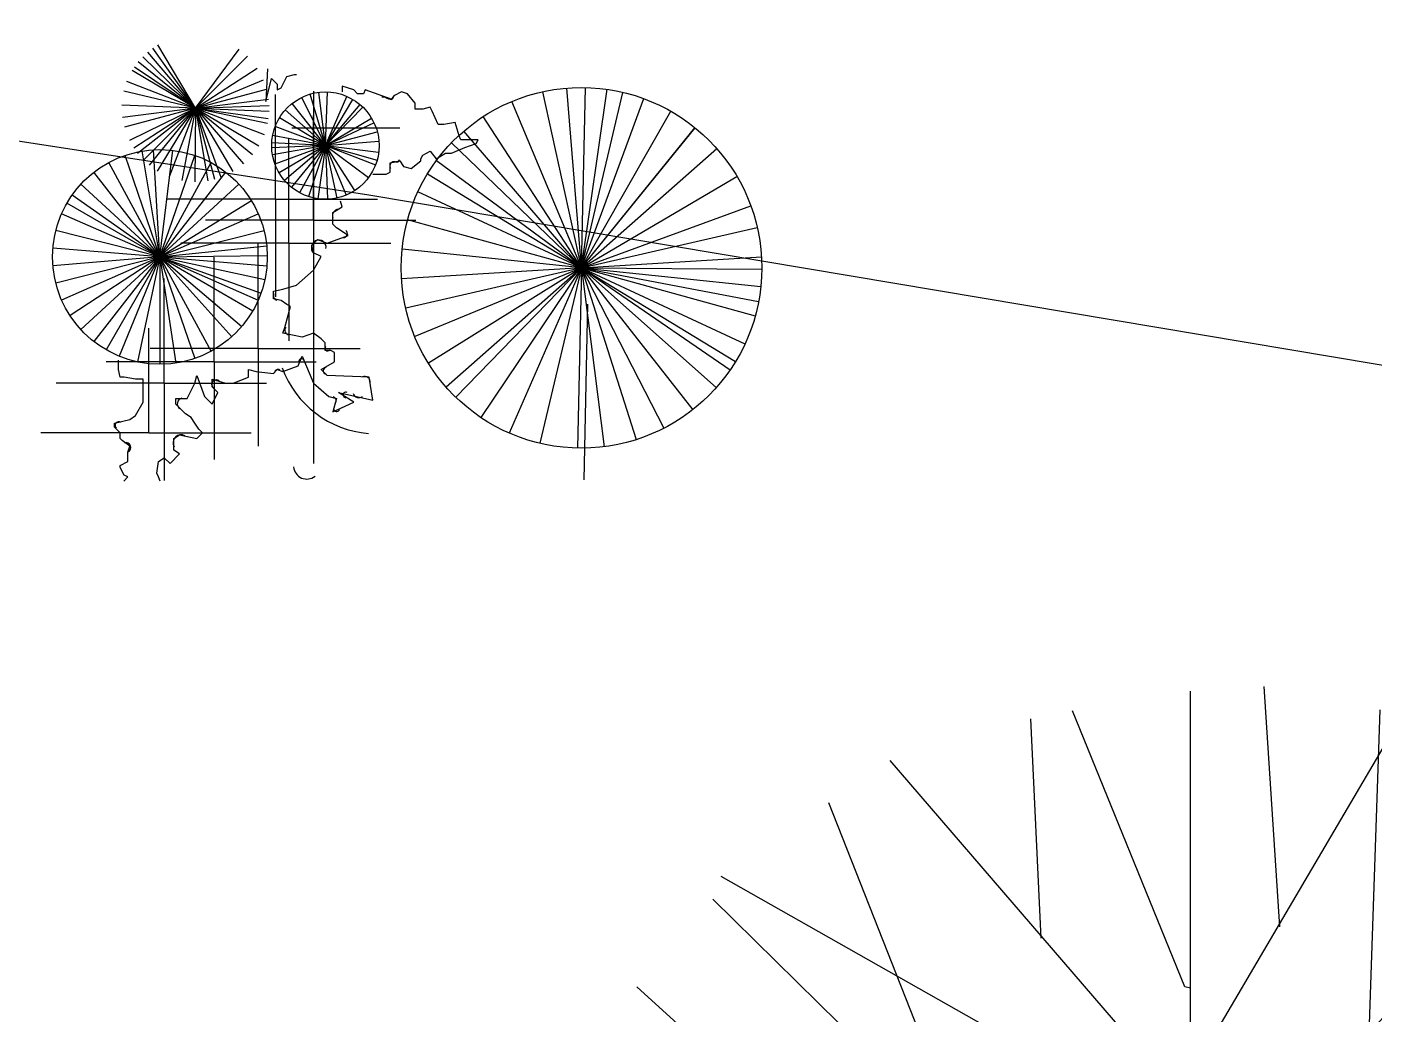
# Model space of a CAD drawing. Header units: millimetres. Extents: x 387 to 811, y 539 to 827.
# Drawn here: x 627.923 to 631.271, y 744.016 to 746.47 of the extents above; entities that cross this region are included whole.
import ezdxf

# ---------------------------------------------------------------- set-up
doc = ezdxf.new("R2010")
doc.units = ezdxf.units.MM
doc.layers.add('cuvas de nível', color=51, linetype='Continuous')
doc.layers.add('vegetação', color=112, linetype='Continuous')

# ---------------------------------------------------------------- blocks, each defined once
blk = doc.blocks.new('T2', base_point=(179.76, 122.92))
for p, q in [((179.76, 122.92), (179.76, 182.32)), ((187.6, 161.67), (186.23, 182.74)), ((166.66, 160.66), (165.76, 179.9)), ((179.27, 156.4), (169.42, 180.59)), ((179.68, 148.48), (197.76, 179.21)), ((179.77, 145.68), (153.43, 176.25)), ((158.72, 145.53), (148.04, 172.54)), ((179.38, 143.01), (138.6, 166.06)), ((137.87, 164.08), (179.76, 122.92)), ((150.5, 138.92), (131.2, 156.4)), ((179.76, 156.27), (179.27, 156.4)), ((181.73, 122.9), (179.52, 144.47)), ((163.39, 138.18), (122.51, 139.57))]:
    blk.add_line(p, q)
blk = doc.blocks.new('AHUA1PL2')
for p, q in [((0, 0), (0, 1.6829)), ((0.2221, 1.0978), (0.1833, 1.6947)), ((-0.3713, 1.0693), (-0.3968, 1.6144)), ((-0.0139, 0.9484), (-0.2932, 1.634)), ((-0.0024, 0.7242), (0.5099, 1.5949)), ((0.0003, 0.6449), (-0.7461, 1.511)), ((-0.5963, 0.6406), (-0.8989, 1.4057)), ((-0.0108, 0.5691), (-1.1663, 1.2222)), ((-1.187, 1.1662), (0, 0)), ((-0.8293, 0.4533), (-1.376, 0.9485)), ((-0.0001, 0.9449), (-0.0139, 0.9484))]:
    blk.add_line(p, q)
at = {"xscale": 0.02833333322, "yscale": 0.02833333322, "zscale": 0.02833333322, "rotation": 269.9999999999999}
blk.add_blockref('T2', (0, 0.0148), dxfattribs=at)

msp = doc.modelspace()

# ---------------------------------------------------------------- linework, layer by layer
at = {"layer": 'cuvas de nível'}
msp.add_polyline3d([(613.381, 748.4948, 82.9656), (620.7082, 747.2934, 82.9656), (628.7682, 746.0534, 82.9656), (635.3145, 744.9542, 82.9656)], dxfattribs=at)
at = {"layer": 'vegetação'}
for p, q in [((628.3421, 746.2679, 31.9656), (628.211, 746.3954, 31.9656)), ((628.3421, 746.2679, 31.9656), (628.211, 746.3954, 31.9656)), ((628.3421, 746.2679, 31.9656), (628.2239, 746.4074, 31.9656)), ((628.3421, 746.2679, 31.9656), (628.2239, 746.4074, 31.9656)), ((628.3421, 746.2679, 31.9656), (628.2359, 746.4167, 31.9656)), ((628.3421, 746.2679, 31.9656), (628.2359, 746.4167, 31.9656)), ((628.3421, 746.2679, 31.9656), (628.2485, 746.425, 31.9656)), ((628.3421, 746.2679, 31.9656), (628.2485, 746.425, 31.9656)), ((628.3421, 746.2679, 31.9656), (628.4509, 746.4149, 31.9656)), ((628.3421, 746.2679, 31.9656), (628.4509, 746.4149, 31.9656)), ((628.3421, 746.2679, 31.9656), (628.4714, 746.3972, 31.9656)), ((628.3421, 746.2679, 31.9656), (628.4714, 746.3972, 31.9656)), ((628.3421, 746.2679, 31.9656), (628.1903, 746.3699, 31.9656)), ((628.3421, 746.2679, 31.9656), (628.1903, 746.3699, 31.9656)), ((628.3421, 746.2679, 31.9656), (628.2001, 746.3831, 31.9656)), ((628.3421, 746.2679, 31.9656), (628.2001, 746.3831, 31.9656)), ((628.3421, 746.2679, 31.9656), (628.4956, 746.3673, 31.9656)), ((628.3421, 746.2679, 31.9656), (628.4956, 746.3673, 31.9656)), ((628.3421, 746.2679, 31.9656), (628.4956, 746.3673, 31.9656)), ((628.3421, 746.2679, 31.9656), (628.4956, 746.3673, 31.9656)), ((628.3421, 746.2679, 31.9656), (628.1717, 746.3343, 31.9656)), ((628.3421, 746.2679, 31.9656), (628.1717, 746.3343, 31.9656)), ((628.3421, 746.2679, 31.9656), (628.185, 746.3615, 31.9656)), ((628.3421, 746.2679, 31.9656), (628.185, 746.3615, 31.9656)), ((628.3421, 746.2679, 31.9656), (628.5109, 746.3383, 31.9656)), ((628.3421, 746.2679, 31.9656), (628.5109, 746.3383, 31.9656)), ((628.3421, 746.2679, 31.9656), (628.1642, 746.3101, 31.9656)), ((628.3421, 746.2679, 31.9656), (628.1642, 746.3101, 31.9656)), ((628.3421, 746.2679, 31.9656), (628.5188, 746.315, 31.9656)), ((628.3421, 746.2679, 31.9656), (628.5188, 746.315, 31.9656)), ((628.5406, 746.0418, 31.9656), (628.5406, 746.3019, 31.9656)), ((628.5406, 746.0418, 31.9656), (628.5406, 746.3019, 31.9656)), ((628.665, 746.1748, 31.9656), (628.6064, 746.2947, 31.9656)), ((628.665, 746.1748, 31.9656), (628.6064, 746.2947, 31.9656)), ((628.665, 746.1748, 31.9656), (628.6269, 746.3027, 31.9656)), ((628.665, 746.1748, 31.9656), (628.6269, 746.3027, 31.9656)), ((628.6354, 746.3105, 31.9656), (628.6354, 745.3848, 31.9656)), ((628.6354, 746.3105, 31.9656), (628.6354, 745.3848, 31.9656)), ((628.665, 746.1748, 31.9656), (628.6485, 746.3072, 31.9656)), ((628.665, 746.1748, 31.9656), (628.6485, 746.3072, 31.9656)), ((628.665, 746.1748, 31.9656), (628.6705, 746.3081, 31.9656)), ((628.665, 746.1748, 31.9656), (628.6705, 746.3081, 31.9656)), ((628.665, 746.1748, 31.9656), (628.7185, 746.2971, 31.9656)), ((628.665, 746.1748, 31.9656), (628.7185, 746.2971, 31.9656)), ((629.3014, 745.871, 31.9656), (629.205, 746.3088, 31.9656)), ((629.3014, 745.871, 31.9656), (629.205, 746.3088, 31.9656)), ((629.3014, 745.871, 31.9656), (629.2647, 746.3177, 31.9656)), ((629.3014, 745.871, 31.9656), (629.2647, 746.3177, 31.9656)), ((629.3014, 745.871, 31.9656), (629.3111, 746.3191, 31.9656)), ((629.3014, 745.871, 31.9656), (629.3111, 746.3191, 31.9656)), ((629.3014, 745.871, 31.9656), (629.365, 746.3147, 31.9656)), ((629.3014, 745.871, 31.9656), (629.365, 746.3147, 31.9656)), ((629.3014, 745.871, 31.9656), (629.4045, 746.3072, 31.9656)), ((629.3014, 745.871, 31.9656), (629.4045, 746.3072, 31.9656)), ((628.3421, 746.2679, 31.9656), (628.1594, 746.2754, 31.9656)), ((628.3421, 746.2679, 31.9656), (628.1594, 746.2754, 31.9656)), ((628.3421, 746.2679, 31.9656), (628.1607, 746.2448, 31.9656)), ((628.3421, 746.2679, 31.9656), (628.1607, 746.2448, 31.9656)), ((628.3421, 746.2679, 31.9656), (628.1654, 746.2207, 31.9656)), ((628.3421, 746.2679, 31.9656), (628.1654, 746.2207, 31.9656)), ((628.3421, 746.2679, 31.9656), (628.1778, 746.1875, 31.9656)), ((628.3421, 746.2679, 31.9656), (628.1778, 746.1875, 31.9656)), ((628.3421, 746.2679, 31.9656), (628.1886, 746.1684, 31.9656)), ((628.3421, 746.2679, 31.9656), (628.1886, 746.1684, 31.9656)), ((628.3421, 746.2679, 31.9656), (628.1982, 746.155, 31.9656)), ((628.3421, 746.2679, 31.9656), (628.1982, 746.155, 31.9656)), ((628.3421, 746.2679, 31.9656), (628.2128, 746.1385, 31.9656)), ((628.3421, 746.2679, 31.9656), (628.2128, 746.1385, 31.9656)), ((628.3421, 746.2679, 31.9656), (628.2269, 746.1258, 31.9656)), ((628.3421, 746.2679, 31.9656), (628.2269, 746.1258, 31.9656)), ((628.3421, 746.2679, 31.9656), (628.247, 746.1116, 31.9656)), ((628.3421, 746.2679, 31.9656), (628.247, 746.1116, 31.9656)), ((628.3421, 746.2679, 31.9656), (628.2764, 746.0972, 31.9656)), ((628.3421, 746.2679, 31.9656), (628.2764, 746.0972, 31.9656)), ((628.3421, 746.2679, 31.9656), (628.3079, 746.0882, 31.9656)), ((628.3421, 746.2679, 31.9656), (628.3079, 746.0882, 31.9656)), ((628.3421, 746.2679, 31.9656), (628.3406, 746.085, 31.9656)), ((628.3421, 746.2679, 31.9656), (628.3406, 746.085, 31.9656)), ((628.3421, 746.2679, 31.9656), (628.5236, 746.2905, 31.9656)), ((628.3421, 746.2679, 31.9656), (628.5236, 746.2905, 31.9656)), ((628.3421, 746.2679, 31.9656), (628.5249, 746.2745, 31.9656)), ((628.3421, 746.2679, 31.9656), (628.5249, 746.2745, 31.9656)), ((628.3421, 746.2679, 31.9656), (628.4613, 746.1291, 31.9656)), ((628.3421, 746.2679, 31.9656), (628.4346, 746.1101, 31.9656)), ((628.3421, 746.2679, 31.9656), (628.5128, 746.2021, 31.9656)), ((628.3421, 746.2679, 31.9656), (628.4992, 746.1742, 31.9656)), ((628.3421, 746.2679, 31.9656), (628.4841, 746.1526, 31.9656)), ((628.3421, 746.2679, 31.9656), (628.4841, 746.1526, 31.9656)), ((628.3421, 746.2679, 31.9656), (628.5231, 746.2418, 31.9656)), ((628.3421, 746.2679, 31.9656), (628.5249, 746.2603, 31.9656)), ((628.3421, 746.2679, 31.9656), (628.5211, 746.2303, 31.9656)), ((628.3421, 746.2679, 31.9656), (628.3732, 746.0876, 31.9656)), ((628.3421, 746.2679, 31.9656), (628.3893, 746.0911, 31.9656)), ((628.3421, 746.2679, 31.9656), (628.4049, 746.0961, 31.9656)), ((628.3421, 746.2679, 31.9656), (628.4613, 746.1291, 31.9656)), ((628.3421, 746.2679, 31.9656), (628.4346, 746.1101, 31.9656)), ((628.3421, 746.2679, 31.9656), (628.5128, 746.2021, 31.9656)), ((628.3421, 746.2679, 31.9656), (628.4992, 746.1742, 31.9656)), ((628.3421, 746.2679, 31.9656), (628.4841, 746.1526, 31.9656)), ((628.3421, 746.2679, 31.9656), (628.4841, 746.1526, 31.9656)), ((628.3421, 746.2679, 31.9656), (628.5231, 746.2418, 31.9656)), ((628.3421, 746.2679, 31.9656), (628.5249, 746.2603, 31.9656)), ((628.3421, 746.2679, 31.9656), (628.5211, 746.2303, 31.9656)), ((628.3421, 746.2679, 31.9656), (628.3732, 746.0876, 31.9656)), ((628.3421, 746.2679, 31.9656), (628.3893, 746.0911, 31.9656)), ((628.3421, 746.2679, 31.9656), (628.4049, 746.0961, 31.9656)), ((628.665, 746.1748, 31.9656), (628.5652, 746.2634, 31.9656)), ((628.665, 746.1748, 31.9656), (628.5652, 746.2634, 31.9656)), ((628.665, 746.1748, 31.9656), (628.5827, 746.2798, 31.9656)), ((628.665, 746.1748, 31.9656), (628.5827, 746.2798, 31.9656)), ((628.665, 746.1748, 31.9656), (628.7333, 746.2894, 31.9656)), ((628.665, 746.1748, 31.9656), (628.7333, 746.2894, 31.9656)), ((628.665, 746.1748, 31.9656), (628.7513, 746.2766, 31.9656)), ((628.665, 746.1748, 31.9656), (628.7513, 746.2766, 31.9656)), ((628.665, 746.1748, 31.9656), (628.758, 746.2705, 31.9656)), ((628.665, 746.1748, 31.9656), (628.758, 746.2705, 31.9656)), ((629.3014, 745.871, 31.9656), (629.1284, 746.2845, 31.9656)), ((629.3014, 745.871, 31.9656), (629.1284, 746.2845, 31.9656)), ((629.3014, 745.871, 31.9656), (629.4561, 746.2917, 31.9656)), ((629.3014, 745.871, 31.9656), (629.4561, 746.2917, 31.9656)), ((628.665, 746.1748, 31.9656), (628.551, 746.2442, 31.9656)), ((628.665, 746.1748, 31.9656), (628.551, 746.2442, 31.9656)), ((628.6357, 745.9894, 31.9656), (628.6357, 746.2495, 31.9656)), ((628.6357, 745.9894, 31.9656), (628.6357, 746.2495, 31.9656)), ((628.665, 746.1748, 31.9656), (628.7797, 746.2431, 31.9656)), ((628.665, 746.1748, 31.9656), (628.7797, 746.2431, 31.9656)), ((628.665, 746.1748, 31.9656), (628.7857, 746.2317, 31.9656)), ((628.665, 746.1748, 31.9656), (628.7857, 746.2317, 31.9656)), ((629.3014, 745.871, 31.9656), (629.0574, 746.247, 31.9656)), ((629.3014, 745.871, 31.9656), (629.0574, 746.247, 31.9656)), ((629.3014, 745.871, 31.9656), (629.5232, 746.2605, 31.9656)), ((629.3014, 745.871, 31.9656), (629.5232, 746.2605, 31.9656)), ((628.665, 746.1748, 31.9656), (628.5339, 746.1997, 31.9656)), ((628.665, 746.1748, 31.9656), (628.5339, 746.1997, 31.9656)), ((628.665, 746.1748, 31.9656), (628.5404, 746.2227, 31.9656)), ((628.665, 746.1748, 31.9656), (628.5404, 746.2227, 31.9656)), ((628.8497, 746.218, 31.9656), (628.5813, 746.218, 31.9656)), ((628.8497, 746.218, 31.9656), (628.5813, 746.218, 31.9656)), ((628.665, 746.1748, 31.9656), (628.794, 746.2092, 31.9656)), ((628.665, 746.1748, 31.9656), (628.794, 746.2092, 31.9656)), ((628.665, 746.1748, 31.9656), (628.794, 746.2092, 31.9656)), ((628.665, 746.1748, 31.9656), (628.794, 746.2092, 31.9656)), ((629.3014, 745.871, 31.9656), (629.0091, 746.2108, 31.9656)), ((629.3014, 745.871, 31.9656), (629.0091, 746.2108, 31.9656)), ((629.3014, 745.871, 31.9656), (629.5835, 746.2193, 31.9656)), ((629.3014, 745.871, 31.9656), (629.5835, 746.2193, 31.9656)), ((629.3014, 745.871, 31.9656), (629.5843, 746.2187, 31.9656)), ((629.3014, 745.871, 31.9656), (629.5843, 746.2187, 31.9656)), ((628.2538, 745.8982, 31.9656), (628.2099, 746.1615, 31.9656)), ((628.2538, 745.8982, 31.9656), (628.2099, 746.1615, 31.9656)), ((628.2538, 745.8982, 31.9656), (628.2381, 746.1646, 31.9656)), ((628.2538, 745.8982, 31.9656), (628.2381, 746.1646, 31.9656)), ((628.2538, 745.8982, 31.9656), (628.286, 746.1632, 31.9656)), ((628.2538, 745.8982, 31.9656), (628.286, 746.1632, 31.9656)), ((628.665, 746.1748, 31.9656), (628.5316, 746.1693, 31.9656)), ((628.665, 746.1748, 31.9656), (628.5316, 746.1693, 31.9656)), ((628.665, 746.1748, 31.9656), (628.5317, 746.1819, 31.9656)), ((628.665, 746.1748, 31.9656), (628.5317, 746.1819, 31.9656)), ((628.665, 746.1748, 31.9656), (628.5335, 746.1521, 31.9656)), ((628.665, 746.1748, 31.9656), (628.5335, 746.1521, 31.9656)), ((628.665, 746.1748, 31.9656), (628.5396, 746.1289, 31.9656)), ((628.665, 746.1748, 31.9656), (628.5396, 746.1289, 31.9656)), ((628.665, 746.1748, 31.9656), (628.5498, 746.1073, 31.9656)), ((628.665, 746.1748, 31.9656), (628.5498, 746.1073, 31.9656)), ((628.665, 746.1748, 31.9656), (628.5637, 746.0878, 31.9656)), ((628.665, 746.1748, 31.9656), (628.5637, 746.0878, 31.9656)), ((628.5739, 745.9322, 31.9656), (628.5739, 746.1924, 31.9656)), ((628.5739, 745.9322, 31.9656), (628.5739, 746.1924, 31.9656)), ((628.665, 746.1748, 31.9656), (628.5809, 746.0711, 31.9656)), ((628.665, 746.1748, 31.9656), (628.5809, 746.0711, 31.9656)), ((628.665, 746.1748, 31.9656), (628.5809, 746.0711, 31.9656)), ((628.665, 746.1748, 31.9656), (628.5809, 746.0711, 31.9656)), ((628.665, 746.1748, 31.9656), (628.6008, 746.0578, 31.9656)), ((628.665, 746.1748, 31.9656), (628.6008, 746.0578, 31.9656)), ((628.665, 746.1748, 31.9656), (628.6227, 746.0482, 31.9656)), ((628.665, 746.1748, 31.9656), (628.6227, 746.0482, 31.9656)), ((628.665, 746.1748, 31.9656), (628.646, 746.0427, 31.9656)), ((628.665, 746.1748, 31.9656), (628.646, 746.0427, 31.9656)), ((628.665, 746.1748, 31.9656), (628.798, 746.1856, 31.9656)), ((628.665, 746.1748, 31.9656), (628.798, 746.1856, 31.9656)), ((628.665, 746.1748, 31.9656), (628.7974, 746.1583, 31.9656)), ((628.665, 746.1748, 31.9656), (628.7896, 746.1268, 31.9656)), ((628.665, 746.1748, 31.9656), (628.7933, 746.1382, 31.9656)), ((628.665, 746.1748, 31.9656), (628.6699, 746.0414, 31.9656)), ((628.665, 746.1748, 31.9656), (628.6936, 746.0444, 31.9656)), ((628.665, 746.1748, 31.9656), (628.7723, 746.0954, 31.9656)), ((628.665, 746.1748, 31.9656), (628.7376, 746.0628, 31.9656)), ((628.665, 746.1748, 31.9656), (628.7164, 746.0516, 31.9656)), ((628.665, 746.1748, 31.9656), (628.7376, 746.0628, 31.9656)), ((628.665, 746.1748, 31.9656), (628.7974, 746.1583, 31.9656)), ((628.665, 746.1748, 31.9656), (628.7896, 746.1268, 31.9656)), ((628.665, 746.1748, 31.9656), (628.7933, 746.1382, 31.9656)), ((628.665, 746.1748, 31.9656), (628.6699, 746.0414, 31.9656)), ((628.665, 746.1748, 31.9656), (628.6936, 746.0444, 31.9656)), ((628.665, 746.1748, 31.9656), (628.7723, 746.0954, 31.9656)), ((628.665, 746.1748, 31.9656), (628.7376, 746.0628, 31.9656)), ((628.665, 746.1748, 31.9656), (628.7164, 746.0516, 31.9656)), ((628.665, 746.1748, 31.9656), (628.7376, 746.0628, 31.9656)), ((629.3014, 745.871, 31.9656), (628.9783, 746.1817, 31.9656)), ((629.3014, 745.871, 31.9656), (628.9783, 746.1817, 31.9656)), ((629.3014, 745.871, 31.9656), (629.6376, 746.1674, 31.9656)), ((629.3014, 745.871, 31.9656), (629.6376, 746.1674, 31.9656)), ((628.2538, 745.8982, 31.9656), (628.1268, 746.1329, 31.9656)), ((628.2538, 745.8982, 31.9656), (628.1268, 746.1329, 31.9656)), ((628.2538, 745.8982, 31.9656), (628.1672, 746.1506, 31.9656)), ((628.2538, 745.8982, 31.9656), (628.1672, 746.1506, 31.9656)), ((628.2538, 745.8982, 31.9656), (628.3405, 746.1506, 31.9656)), ((628.2538, 745.8982, 31.9656), (628.3405, 746.1506, 31.9656)), ((628.2538, 745.8982, 31.9656), (628.3809, 746.1329, 31.9656)), ((628.2538, 745.8982, 31.9656), (628.3809, 746.1329, 31.9656)), ((629.3014, 745.871, 31.9656), (628.9408, 746.1373, 31.9656)), ((629.3014, 745.871, 31.9656), (628.9408, 746.1373, 31.9656)), ((628.2538, 745.8982, 31.9656), (628.0899, 746.1088, 31.9656)), ((628.2538, 745.8982, 31.9656), (628.0899, 746.1088, 31.9656)), ((628.2538, 745.8982, 31.9656), (628.4178, 746.1088, 31.9656)), ((628.2538, 745.8982, 31.9656), (628.4178, 746.1088, 31.9656)), ((629.3014, 745.871, 31.9656), (628.9184, 746.1039, 31.9656)), ((629.3014, 745.871, 31.9656), (628.9184, 746.1039, 31.9656)), ((629.3014, 745.871, 31.9656), (629.6879, 746.0979, 31.9656)), ((629.3014, 745.871, 31.9656), (629.6879, 746.0979, 31.9656)), ((628.2538, 745.8982, 31.9656), (628.0574, 746.079, 31.9656)), ((628.2538, 745.8982, 31.9656), (628.0574, 746.079, 31.9656)), ((628.2538, 745.8982, 31.9656), (628.4502, 746.079, 31.9656)), ((628.2538, 745.8982, 31.9656), (628.4502, 746.079, 31.9656)), ((628.2538, 745.8982, 31.9656), (628.0228, 746.0319, 31.9656)), ((628.2538, 745.8982, 31.9656), (628.0228, 746.0319, 31.9656)), ((628.2538, 745.8982, 31.9656), (628.0357, 746.052, 31.9656)), ((628.2538, 745.8982, 31.9656), (628.0357, 746.052, 31.9656)), ((628.2538, 745.8982, 31.9656), (628.4811, 746.0383, 31.9656)), ((628.2538, 745.8982, 31.9656), (628.4811, 746.0383, 31.9656)), ((628.5406, 746.0418, 31.9656), (628.2722, 746.0418, 31.9656)), ((628.5406, 746.0418, 31.9656), (628.2722, 746.0418, 31.9656)), ((628.5406, 746.0418, 31.9656), (628.5406, 745.7992, 31.9656)), ((628.5406, 746.0418, 31.9656), (628.7944, 746.0418, 31.9656)), ((628.5406, 746.0418, 31.9656), (628.5406, 745.7992, 31.9656)), ((628.5406, 746.0418, 31.9656), (628.7944, 746.0418, 31.9656)), ((629.3014, 745.871, 31.9656), (628.8949, 746.0599, 31.9656)), ((629.3014, 745.871, 31.9656), (628.8949, 746.0599, 31.9656)), ((628.2538, 745.8982, 31.9656), (628.0094, 746.0054, 31.9656)), ((628.2538, 745.8982, 31.9656), (628.0094, 746.0054, 31.9656)), ((628.2538, 745.8982, 31.9656), (628.4983, 746.0054, 31.9656)), ((628.2538, 745.8982, 31.9656), (628.4983, 746.0054, 31.9656)), ((629.3014, 745.871, 31.9656), (629.7222, 746.0252, 31.9656)), ((629.3014, 745.871, 31.9656), (629.7222, 746.0252, 31.9656)), ((628.2538, 745.8982, 31.9656), (627.9951, 745.9637, 31.9656)), ((628.2538, 745.8982, 31.9656), (627.9951, 745.9637, 31.9656)), ((628.2538, 745.8982, 31.9656), (628.5126, 745.9637, 31.9656)), ((628.2538, 745.8982, 31.9656), (628.5126, 745.9637, 31.9656)), ((628.6357, 745.9894, 31.9656), (628.3673, 745.9894, 31.9656)), ((628.6357, 745.9894, 31.9656), (628.3673, 745.9894, 31.9656)), ((628.6357, 745.9894, 31.9656), (628.8895, 745.9894, 31.9656)), ((628.6357, 745.9894, 31.9656), (628.6357, 745.7468, 31.9656)), ((628.6357, 745.9894, 31.9656), (628.8895, 745.9894, 31.9656)), ((628.6357, 745.9894, 31.9656), (628.6357, 745.7468, 31.9656)), ((629.3014, 745.871, 31.9656), (628.8694, 745.9905, 31.9656)), ((629.3014, 745.871, 31.9656), (628.8694, 745.9905, 31.9656)), ((629.3014, 745.871, 31.9656), (629.7381, 745.9716, 31.9656)), ((629.3014, 745.871, 31.9656), (629.7381, 745.9716, 31.9656)), ((628.5739, 745.9322, 31.9656), (628.3054, 745.9322, 31.9656)), ((628.5739, 745.9322, 31.9656), (628.3054, 745.9322, 31.9656)), ((628.4978, 745.6703, 31.9656), (628.4978, 745.9305, 31.9656)), ((628.4978, 745.6703, 31.9656), (628.4978, 745.9305, 31.9656)), ((628.5739, 745.9322, 31.9656), (628.8277, 745.9322, 31.9656)), ((628.5739, 745.9322, 31.9656), (628.5739, 745.6896, 31.9656)), ((628.5739, 745.9322, 31.9656), (628.8277, 745.9322, 31.9656)), ((628.5739, 745.9322, 31.9656), (628.5739, 745.6896, 31.9656)), ((628.2538, 745.8982, 31.9656), (627.9878, 745.9202, 31.9656)), ((628.2538, 745.8982, 31.9656), (627.9878, 745.9202, 31.9656)), ((628.2538, 745.8982, 31.9656), (627.9878, 745.8761, 31.9656)), ((628.2538, 745.8982, 31.9656), (627.9878, 745.8761, 31.9656)), ((628.2538, 745.8982, 31.9656), (627.9951, 745.8326, 31.9656)), ((628.2538, 745.8982, 31.9656), (627.9951, 745.8326, 31.9656)), ((628.2538, 745.8982, 31.9656), (628.0094, 745.7909, 31.9656)), ((628.2538, 745.8982, 31.9656), (628.0094, 745.7909, 31.9656)), ((628.2538, 745.8982, 31.9656), (628.0304, 745.7522, 31.9656)), ((628.2538, 745.8982, 31.9656), (628.0304, 745.7522, 31.9656)), ((628.2538, 745.8982, 31.9656), (628.0574, 745.7174, 31.9656)), ((628.2538, 745.8982, 31.9656), (628.0574, 745.7174, 31.9656)), ((628.2538, 745.8982, 31.9656), (628.0899, 745.6875, 31.9656)), ((628.2538, 745.8982, 31.9656), (628.0899, 745.6875, 31.9656)), ((628.2538, 745.8982, 31.9656), (628.1201, 745.6671, 31.9656)), ((628.2538, 745.8982, 31.9656), (628.1201, 745.6671, 31.9656)), ((628.2538, 745.8982, 31.9656), (628.1524, 745.6513, 31.9656)), ((628.2538, 745.8982, 31.9656), (628.1524, 745.6513, 31.9656)), ((628.2538, 745.8982, 31.9656), (628.1981, 745.6371, 31.9656)), ((628.2538, 745.8982, 31.9656), (628.1981, 745.6371, 31.9656)), ((628.2538, 745.8982, 31.9656), (628.1981, 745.6371, 31.9656)), ((628.2538, 745.8982, 31.9656), (628.1981, 745.6371, 31.9656)), ((628.2538, 745.8982, 31.9656), (628.5193, 745.9258, 31.9656)), ((628.2538, 745.8982, 31.9656), (628.5193, 745.9258, 31.9656)), ((628.2538, 745.8982, 31.9656), (628.5207, 745.9019, 31.9656)), ((628.2538, 745.8982, 31.9656), (628.5207, 745.9019, 31.9656)), ((628.2538, 745.8982, 31.9656), (628.5149, 745.8424, 31.9656)), ((628.2538, 745.8982, 31.9656), (628.5199, 745.8761, 31.9656)), ((628.2538, 745.8982, 31.9656), (628.3405, 745.6457, 31.9656)), ((628.2538, 745.8982, 31.9656), (628.3809, 745.6634, 31.9656)), ((628.2538, 745.8982, 31.9656), (628.4573, 745.7254, 31.9656)), ((628.2538, 745.8982, 31.9656), (628.4322, 745.6996, 31.9656)), ((628.2538, 745.8982, 31.9656), (628.4983, 745.7909, 31.9656)), ((628.2538, 745.8982, 31.9656), (628.4849, 745.7645, 31.9656)), ((628.2538, 745.8982, 31.9656), (628.4849, 745.7645, 31.9656)), ((628.2538, 745.8982, 31.9656), (628.505, 745.8079, 31.9656)), ((628.2538, 745.8982, 31.9656), (628.2538, 745.6312, 31.9656)), ((628.2538, 745.8982, 31.9656), (628.2933, 745.6342, 31.9656)), ((628.2538, 745.8982, 31.9656), (628.5149, 745.8424, 31.9656)), ((628.2538, 745.8982, 31.9656), (628.5199, 745.8761, 31.9656)), ((628.2538, 745.8982, 31.9656), (628.3405, 745.6457, 31.9656)), ((628.2538, 745.8982, 31.9656), (628.3809, 745.6634, 31.9656)), ((628.2538, 745.8982, 31.9656), (628.4573, 745.7254, 31.9656)), ((628.2538, 745.8982, 31.9656), (628.4322, 745.6996, 31.9656)), ((628.2538, 745.8982, 31.9656), (628.4983, 745.7909, 31.9656)), ((628.2538, 745.8982, 31.9656), (628.4849, 745.7645, 31.9656)), ((628.2538, 745.8982, 31.9656), (628.4849, 745.7645, 31.9656)), ((628.2538, 745.8982, 31.9656), (628.505, 745.8079, 31.9656)), ((628.2538, 745.8982, 31.9656), (628.2538, 745.6312, 31.9656)), ((628.2538, 745.8982, 31.9656), (628.2933, 745.6342, 31.9656)), ((628.3884, 745.637, 31.9656), (628.3884, 745.8971, 31.9656)), ((628.3884, 745.637, 31.9656), (628.3884, 745.8971, 31.9656)), ((629.3014, 745.871, 31.9656), (628.8556, 745.9177, 31.9656)), ((629.3014, 745.871, 31.9656), (628.8556, 745.9177, 31.9656)), ((629.3014, 745.871, 31.9656), (629.7487, 745.8983, 31.9656)), ((629.3014, 745.871, 31.9656), (629.7487, 745.8983, 31.9656)), ((629.3014, 745.871, 31.9656), (628.854, 745.8437, 31.9656)), ((629.3014, 745.871, 31.9656), (628.854, 745.8437, 31.9656)), ((629.3014, 745.871, 31.9656), (628.8646, 745.7705, 31.9656)), ((629.3014, 745.871, 31.9656), (628.8646, 745.7705, 31.9656)), ((629.3014, 745.871, 31.9656), (628.8871, 745.6999, 31.9656)), ((629.3014, 745.871, 31.9656), (628.8871, 745.6999, 31.9656)), ((629.3014, 745.871, 31.9656), (628.9209, 745.6341, 31.9656)), ((629.3014, 745.871, 31.9656), (628.9209, 745.6341, 31.9656)), ((629.3014, 745.871, 31.9656), (628.9651, 745.5747, 31.9656)), ((629.3014, 745.871, 31.9656), (628.9651, 745.5747, 31.9656)), ((629.3014, 745.871, 31.9656), (628.9891, 745.5495, 31.9656)), ((629.3014, 745.871, 31.9656), (628.9891, 745.5495, 31.9656)), ((629.3014, 745.871, 31.9656), (629.0515, 745.4989, 31.9656)), ((629.3014, 745.871, 31.9656), (629.0515, 745.4989, 31.9656)), ((629.3014, 745.871, 31.9656), (629.122, 745.4603, 31.9656)), ((629.3014, 745.871, 31.9656), (629.122, 745.4603, 31.9656)), ((629.3014, 745.871, 31.9656), (629.1982, 745.4349, 31.9656)), ((629.3014, 745.871, 31.9656), (629.1982, 745.4349, 31.9656)), ((629.3014, 745.871, 31.9656), (629.1982, 745.4349, 31.9656)), ((629.3014, 745.871, 31.9656), (629.1982, 745.4349, 31.9656)), ((629.3014, 745.871, 31.9656), (629.2916, 745.4229, 31.9656)), ((629.3014, 745.871, 31.9656), (629.2916, 745.4229, 31.9656)), ((629.3014, 745.871, 31.9656), (629.5061, 745.4723, 31.9656)), ((629.3014, 745.871, 31.9656), (629.6712, 745.6178, 31.9656)), ((629.3014, 745.871, 31.9656), (629.6843, 745.6382, 31.9656)), ((629.3014, 745.871, 31.9656), (629.6366, 745.5735, 31.9656)), ((629.3014, 745.871, 31.9656), (629.6843, 745.6382, 31.9656)), ((629.3014, 745.871, 31.9656), (629.5781, 745.5184, 31.9656)), ((629.3014, 745.871, 31.9656), (629.7078, 745.6821, 31.9656)), ((629.3014, 745.871, 31.9656), (629.7334, 745.7516, 31.9656)), ((629.3014, 745.871, 31.9656), (629.4377, 745.444, 31.9656)), ((629.3014, 745.871, 31.9656), (629.7471, 745.8243, 31.9656)), ((629.3014, 745.871, 31.9656), (629.7417, 745.7876, 31.9656)), ((629.3014, 745.871, 31.9656), (629.7496, 745.8675, 31.9656)), ((629.3014, 745.871, 31.9656), (629.3581, 745.4264, 31.9656)), ((629.3014, 745.871, 31.9656), (629.5061, 745.4723, 31.9656)), ((629.3014, 745.871, 31.9656), (629.6712, 745.6178, 31.9656)), ((629.3014, 745.871, 31.9656), (629.6843, 745.6382, 31.9656)), ((629.3014, 745.871, 31.9656), (629.6366, 745.5735, 31.9656)), ((629.3014, 745.871, 31.9656), (629.6843, 745.6382, 31.9656)), ((629.3014, 745.871, 31.9656), (629.5781, 745.5184, 31.9656)), ((629.3014, 745.871, 31.9656), (629.7078, 745.6821, 31.9656)), ((629.3014, 745.871, 31.9656), (629.7334, 745.7516, 31.9656)), ((629.3014, 745.871, 31.9656), (629.4377, 745.444, 31.9656)), ((629.3014, 745.871, 31.9656), (629.7471, 745.8243, 31.9656)), ((629.3014, 745.871, 31.9656), (629.7417, 745.7876, 31.9656)), ((629.3014, 745.871, 31.9656), (629.7496, 745.8675, 31.9656)), ((629.3014, 745.871, 31.9656), (629.3581, 745.4264, 31.9656)), ((628.2647, 745.5846, 31.9656), (628.2647, 745.8447, 31.9656)), ((628.2647, 745.5846, 31.9656), (628.2647, 745.8447, 31.9656)), ((629.3082, 745.3442, 31.9656), (629.3176, 745.7809, 31.9656)), ((629.3082, 745.3442, 31.9656), (629.3176, 745.7809, 31.9656)), ((628.2266, 745.4608, 31.9656), (628.2266, 745.7209, 31.9656)), ((628.2266, 745.4608, 31.9656), (628.2266, 745.7209, 31.9656)), ((628.4978, 745.6703, 31.9656), (628.2293, 745.6703, 31.9656)), ((628.4978, 745.6703, 31.9656), (628.2293, 745.6703, 31.9656)), ((628.4978, 745.6703, 31.9656), (628.4978, 745.4277, 31.9656)), ((628.4978, 745.6703, 31.9656), (628.7516, 745.6703, 31.9656)), ((628.4978, 745.6703, 31.9656), (628.4978, 745.4277, 31.9656)), ((628.4978, 745.6703, 31.9656), (628.7516, 745.6703, 31.9656)), ((628.3884, 745.637, 31.9656), (628.1199, 745.637, 31.9656)), ((628.3884, 745.637, 31.9656), (628.1199, 745.637, 31.9656)), ((628.3884, 745.637, 31.9656), (628.3884, 745.3944, 31.9656)), ((628.3884, 745.637, 31.9656), (628.6422, 745.637, 31.9656)), ((628.3884, 745.637, 31.9656), (628.3884, 745.3944, 31.9656)), ((628.3884, 745.637, 31.9656), (628.6422, 745.637, 31.9656)), ((628.2647, 745.5846, 31.9656), (627.9963, 745.5846, 31.9656)), ((628.2647, 745.5846, 31.9656), (627.9963, 745.5846, 31.9656)), ((628.2647, 745.5846, 31.9656), (628.5185, 745.5846, 31.9656)), ((628.2647, 745.5846, 31.9656), (628.2647, 745.342, 31.9656)), ((628.2647, 745.5846, 31.9656), (628.5185, 745.5846, 31.9656)), ((628.2647, 745.5846, 31.9656), (628.2647, 745.342, 31.9656)), ((628.2266, 745.4608, 31.9656), (627.9582, 745.4608, 31.9656)), ((628.2266, 745.4608, 31.9656), (627.9582, 745.4608, 31.9656)), ((628.2266, 745.4608, 31.9656), (628.4805, 745.4608, 31.9656)), ((628.2266, 745.4608, 31.9656), (628.4805, 745.4608, 31.9656))]:
    msp.add_line(p, q, dxfattribs=at)
at = {"layer": 'vegetação', "elevation": 31.9656}
for points in [[(628.5215, 746.3656), (628.5168, 746.2846), (628.531, 746.3418), (628.5453, 746.3275), (628.5453, 746.3132), (628.5548, 746.318), (628.5691, 746.3465), (628.5691, 746.3465), (628.5881, 746.3513), (628.5929, 746.3513)], [(628.5215, 746.3656), (628.5168, 746.2846), (628.531, 746.3418), (628.5453, 746.3275), (628.5453, 746.3132), (628.5548, 746.318), (628.5691, 746.3465), (628.5691, 746.3465), (628.5881, 746.3513), (628.5929, 746.3513)], [(628.7831, 746.1037), (628.8164, 746.1037), (628.8259, 746.1084), (628.8259, 746.1275), (628.8259, 746.1322), (628.8497, 746.137), (628.8592, 746.1227), (628.8783, 746.118), (628.902, 746.137), (628.902, 746.1418), (628.9068, 746.1513), (628.9258, 746.1608), (628.9258, 746.1608), (628.9401, 746.1418), (628.9639, 746.156), (628.9781, 746.156), (629.0114, 746.1703), (629.04, 746.1799), (629.0447, 746.1894), (629.0162, 746.1894), (629.0019, 746.1894), (628.9972, 746.1989), (628.9877, 746.2322), (628.9591, 746.2275), (628.9496, 746.2275), (628.9449, 746.2275), (628.9306, 746.2608), (628.9258, 746.2703), (628.9068, 746.2656), (628.9068, 746.2656), (628.8878, 746.2656), (628.8878, 746.2799), (628.8688, 746.3037), (628.8545, 746.3084), (628.8355, 746.2989), (628.8307, 746.2894), (628.7641, 746.3132), (628.7594, 746.3037), (628.7451, 746.3037), (628.7356, 746.3132), (628.707, 746.3227), (628.707, 746.3084)], [(628.7831, 746.1037), (628.8164, 746.1037), (628.8259, 746.1084), (628.8259, 746.1275), (628.8259, 746.1322), (628.8497, 746.137), (628.8592, 746.1227), (628.8783, 746.118), (628.902, 746.137), (628.902, 746.1418), (628.9068, 746.1513), (628.9258, 746.1608), (628.9258, 746.1608), (628.9401, 746.1418), (628.9639, 746.156), (628.9781, 746.156), (629.0114, 746.1703), (629.04, 746.1799), (629.0447, 746.1894), (629.0162, 746.1894), (629.0019, 746.1894), (628.9972, 746.1989), (628.9877, 746.2322), (628.9591, 746.2275), (628.9496, 746.2275), (628.9449, 746.2275), (628.9306, 746.2608), (628.9258, 746.2703), (628.9068, 746.2656), (628.9068, 746.2656), (628.8878, 746.2656), (628.8878, 746.2799), (628.8688, 746.3037), (628.8545, 746.3084), (628.8355, 746.2989), (628.8307, 746.2894), (628.7641, 746.3132), (628.7594, 746.3037), (628.7451, 746.3037), (628.7356, 746.3132), (628.707, 746.3227), (628.707, 746.3084)], [(628.8065, 746.2989), (628.8065, 746.2949), (628.809, 746.2957), (628.8122, 746.2957), (628.8138, 746.2957), (628.8146, 746.2941), (628.8163, 746.2933), (628.8179, 746.2925), (628.8219, 746.2908), (628.8227, 746.2908), (628.8292, 746.2892), (628.8325, 746.2933), (628.8325, 746.2941), (628.8373, 746.2998)], [(628.8065, 746.2989), (628.8065, 746.2949), (628.809, 746.2957), (628.8122, 746.2957), (628.8138, 746.2957), (628.8146, 746.2941), (628.8163, 746.2933), (628.8179, 746.2925), (628.8219, 746.2908), (628.8227, 746.2908), (628.8292, 746.2892), (628.8325, 746.2933), (628.8325, 746.2941), (628.8373, 746.2998)], [(628.2545, 745.341), (628.2504, 745.3512), (628.2457, 745.3608), (628.2504, 745.3893), (628.2647, 745.3989), (628.279, 745.3846), (628.3027, 745.4084), (628.2885, 745.4179), (628.2885, 745.4465), (628.3027, 745.456), (628.3455, 745.4465), (628.3598, 745.4608), (628.3503, 745.4703), (628.3408, 745.4846), (628.3313, 745.4989), (628.317, 745.5084), (628.2932, 745.5322), (628.2932, 745.5465), (628.3218, 745.5465), (628.3408, 745.5846), (628.3455, 745.6036), (628.3646, 745.5513), (628.3836, 745.5322), (628.3979, 745.5608), (628.3836, 745.5751), (628.3836, 745.5941), (628.4169, 745.5846), (628.4359, 745.5846), (628.474, 745.5989), (628.474, 745.6179), (628.493, 745.6132), (628.5358, 745.6084), (628.5453, 745.6179), (628.5596, 745.6132), (628.5976, 745.6274), (628.6071, 745.6513), (628.6357, 745.5846), (628.6737, 745.5513), (628.6928, 745.5465), (628.6833, 745.5132), (628.7356, 745.537), (628.6975, 745.5608), (628.7831, 745.5417), (628.7736, 745.5989), (628.669, 745.6036), (628.6547, 745.6179), (628.688, 745.637), (628.688, 745.6608), (628.6785, 745.6655), (628.6642, 745.6655), (628.6642, 745.6846), (628.6547, 745.6941), (628.6357, 745.7084), (628.6071, 745.6989), (628.5596, 745.7084), (628.5643, 745.7227), (628.5786, 745.7751), (628.5691, 745.7798), (628.5548, 745.7894), (628.5358, 745.7941), (628.5358, 745.8132), (628.5596, 745.8179), (628.5929, 745.8275), (628.6357, 745.8656), (628.6547, 745.8989), (628.6357, 745.9084), (628.6309, 745.9275), (628.6452, 745.9418), (628.669, 745.9322), (628.7213, 745.9513), (628.6928, 745.9703), (628.6833, 745.9798), (628.6833, 745.9989), (628.6833, 745.9989), (628.6833, 746.0084), (628.707, 746.0227), (628.7023, 746.037)], [(628.2545, 745.341), (628.2504, 745.3512), (628.2457, 745.3608), (628.2504, 745.3893), (628.2647, 745.3989), (628.279, 745.3846), (628.3027, 745.4084), (628.2885, 745.4179), (628.2885, 745.4465), (628.3027, 745.456), (628.3455, 745.4465), (628.3598, 745.4608), (628.3503, 745.4703), (628.3408, 745.4846), (628.3313, 745.4989), (628.317, 745.5084), (628.2932, 745.5322), (628.2932, 745.5465), (628.3218, 745.5465), (628.3408, 745.5846), (628.3455, 745.6036), (628.3646, 745.5513), (628.3836, 745.5322), (628.3979, 745.5608), (628.3836, 745.5751), (628.3836, 745.5941), (628.4169, 745.5846), (628.4359, 745.5846), (628.474, 745.5989), (628.474, 745.6179), (628.493, 745.6132), (628.5358, 745.6084), (628.5453, 745.6179), (628.5596, 745.6132), (628.5976, 745.6274), (628.6071, 745.6513), (628.6357, 745.5846), (628.6737, 745.5513), (628.6928, 745.5465), (628.6833, 745.5132), (628.7356, 745.537), (628.6975, 745.5608), (628.7831, 745.5417), (628.7736, 745.5989), (628.669, 745.6036), (628.6547, 745.6179), (628.688, 745.637), (628.688, 745.6608), (628.6785, 745.6655), (628.6642, 745.6655), (628.6642, 745.6846), (628.6547, 745.6941), (628.6357, 745.7084), (628.6071, 745.6989), (628.5596, 745.7084), (628.5643, 745.7227), (628.5786, 745.7751), (628.5691, 745.7798), (628.5548, 745.7894), (628.5358, 745.7941), (628.5358, 745.8132), (628.5596, 745.8179), (628.5929, 745.8275), (628.6357, 745.8656), (628.6547, 745.8989), (628.6357, 745.9084), (628.6309, 745.9275), (628.6452, 745.9418), (628.669, 745.9322), (628.7213, 745.9513), (628.6928, 745.9703), (628.6833, 745.9798), (628.6833, 745.9989), (628.6833, 745.9989), (628.6833, 746.0084), (628.707, 746.0227), (628.7023, 746.037)], [(628.1641, 745.341), (628.1743, 745.3512), (628.1648, 745.356), (628.1553, 745.3751), (628.1553, 745.3798), (628.1743, 745.3893), (628.1743, 745.4131), (628.1791, 745.4274), (628.16, 745.4417), (628.1553, 745.4465), (628.1553, 745.4608), (628.141, 745.4751), (628.141, 745.4846), (628.1791, 745.4941), (628.1933, 745.5036), (628.2124, 745.537), (628.2124, 745.5941), (628.1933, 745.5941), (628.1648, 745.5989), (628.1553, 745.5989), (628.1505, 745.6179), (628.1505, 745.6227), (628.1505, 745.6322), (628.1505, 745.6417)], [(628.1641, 745.341), (628.1743, 745.3512), (628.1648, 745.356), (628.1553, 745.3751), (628.1553, 745.3798), (628.1743, 745.3893), (628.1743, 745.4131), (628.1791, 745.4274), (628.16, 745.4417), (628.1553, 745.4465), (628.1553, 745.4608), (628.141, 745.4751), (628.141, 745.4846), (628.1791, 745.4941), (628.1933, 745.5036), (628.2124, 745.537), (628.2124, 745.5941), (628.1933, 745.5941), (628.1648, 745.5989), (628.1553, 745.5989), (628.1505, 745.6179), (628.1505, 745.6227), (628.1505, 745.6322), (628.1505, 745.6417)]]:
    msp.add_lwpolyline(points, dxfattribs=at)
at = {"layer": 'vegetação'}
for centre, radius in [((628.665, 746.1748, 31.9656), 0.1335), ((628.665, 746.1748, 31.9656), 0.1335), ((629.3014, 745.871, 31.9656), 0.4482), ((629.3014, 745.871, 31.9656), 0.4482), ((628.2538, 745.8982, 31.9656), 0.2669), ((628.2538, 745.8982, 31.9656), 0.2669)]:
    msp.add_circle(centre, radius, dxfattribs=at)
for centre, radius, start, end in [((628.8356, 746.1244, 31.9656), 0.0104, 69.3864, 212.4939), ((628.8356, 746.1244, 31.9656), 0.0104, 69.3864, 212.4939), ((628.8418, 746.1408, 31.9656), 0.00712, 249.3864, 352.6024), ((628.8418, 746.1408, 31.9656), 0.00712, 249.3864, 352.6024), ((628.6986, 746.0004, 31.9656), 0.0161, 96.6816, 198.4392), ((628.6986, 746.0004, 31.9656), 0.0161, 96.6816, 198.4392), ((628.7104, 745.9559, 31.9656), 0.00951, 262.3863, 55.1594), ((628.7104, 745.9559, 31.9656), 0.00951, 262.3863, 55.1594), ((628.6499, 745.9206, 31.9656), 0.0197, 119.0097, 219.1083), ((628.6499, 745.9206, 31.9656), 0.0197, 119.0097, 219.1083), ((628.6489, 745.9224, 31.9656), 0.0177, 347.8659, 119.0097), ((628.6489, 745.9224, 31.9656), 0.0177, 347.8659, 119.0097), ((628.5477, 745.8017, 31.9656), 0.0118, 155.5027, 254.8456), ((628.5477, 745.8017, 31.9656), 0.0118, 155.5027, 254.8456), ((628.5747, 745.716, 31.9656), 0.0109, 137.8314, 272.8072), ((628.5747, 745.716, 31.9656), 0.0109, 137.8314, 272.8072), ((628.6708, 745.6716, 31.9656), 0.00683, 145.8772, 315.4756), ((628.6708, 745.6716, 31.9656), 0.00683, 145.8772, 315.4756), ((628.6059, 745.6378, 31.9656), 0.00697, 18.2346, 193.6927), ((628.6059, 745.6378, 31.9656), 0.00697, 18.2346, 193.6927), ((628.3931, 745.5815, 31.9656), 0.0112, 43.5466, 223.0514), ((628.3931, 745.5815, 31.9656), 0.0112, 43.5466, 223.0514), ((628.547, 745.6102, 31.9656), 0.00811, 57.2283, 172.375), ((628.547, 745.6102, 31.9656), 0.00811, 57.2283, 172.375), ((628.792, 745.7082, 31.9656), 0.2496, 200.1038, 265.4803), ((628.792, 745.7082, 31.9656), 0.2496, 200.1038, 265.4803), ((628.6681, 745.6151, 31.9656), 0.00867, 96.4086, 263.5914), ((628.6681, 745.6151, 31.9656), 0.00867, 96.4086, 263.5914), ((628.7626, 745.5873, 31.9656), 0.0137, 352.1428, 114.0509), ((628.7626, 745.5873, 31.9656), 0.0137, 352.1428, 114.0509), ((628.7161, 745.555, 31.9656), 0.00698, 67.2483, 268.5908), ((628.7161, 745.555, 31.9656), 0.00698, 67.2483, 268.5908), ((628.7485, 745.5637, 31.9656), 0.0154, 199.5623, 303.5259), ((628.7485, 745.5637, 31.9656), 0.0154, 199.5623, 303.5259), ((628.3109, 745.5332, 31.9656), 0.0141, 100.309, 238.7331), ((628.3109, 745.5332, 31.9656), 0.0141, 100.309, 238.7331), ((628.6819, 745.5404, 31.9656), 0.00988, 309.13, 75.8986), ((628.6819, 745.5404, 31.9656), 0.00988, 309.13, 75.8986), ((628.6928, 745.5216, 31.9656), 0.0076, 190.177, 334.616), ((628.6928, 745.5216, 31.9656), 0.0076, 190.177, 334.616), ((628.1516, 745.4787, 31.9656), 0.00929, 59.7533, 222.9947), ((628.1516, 745.4787, 31.9656), 0.00929, 59.7533, 222.9947), ((628.1693, 745.4246, 31.9656), 0.0119, 295.5153, 107.1789), ((628.1693, 745.4246, 31.9656), 0.0119, 295.5153, 107.1789), ((628.306, 745.4365, 31.9656), 0.0195, 59.0874, 210.9821), ((628.306, 745.4365, 31.9656), 0.0195, 59.0874, 210.9821), ((628.6188, 745.3787, 31.9656), 0.0328, 184.5481, 308.6451), ((628.6188, 745.3787, 31.9656), 0.0328, 184.5481, 308.6451)]:
    msp.add_arc(centre, radius, start, end, dxfattribs=at)

# ---------------------------------------------------------------- block references
msp.add_blockref('AHUA1PL2', (630.8148, 743.1355, 31.9656), dxfattribs=at)

doc.saveas('drawing.dxf')
